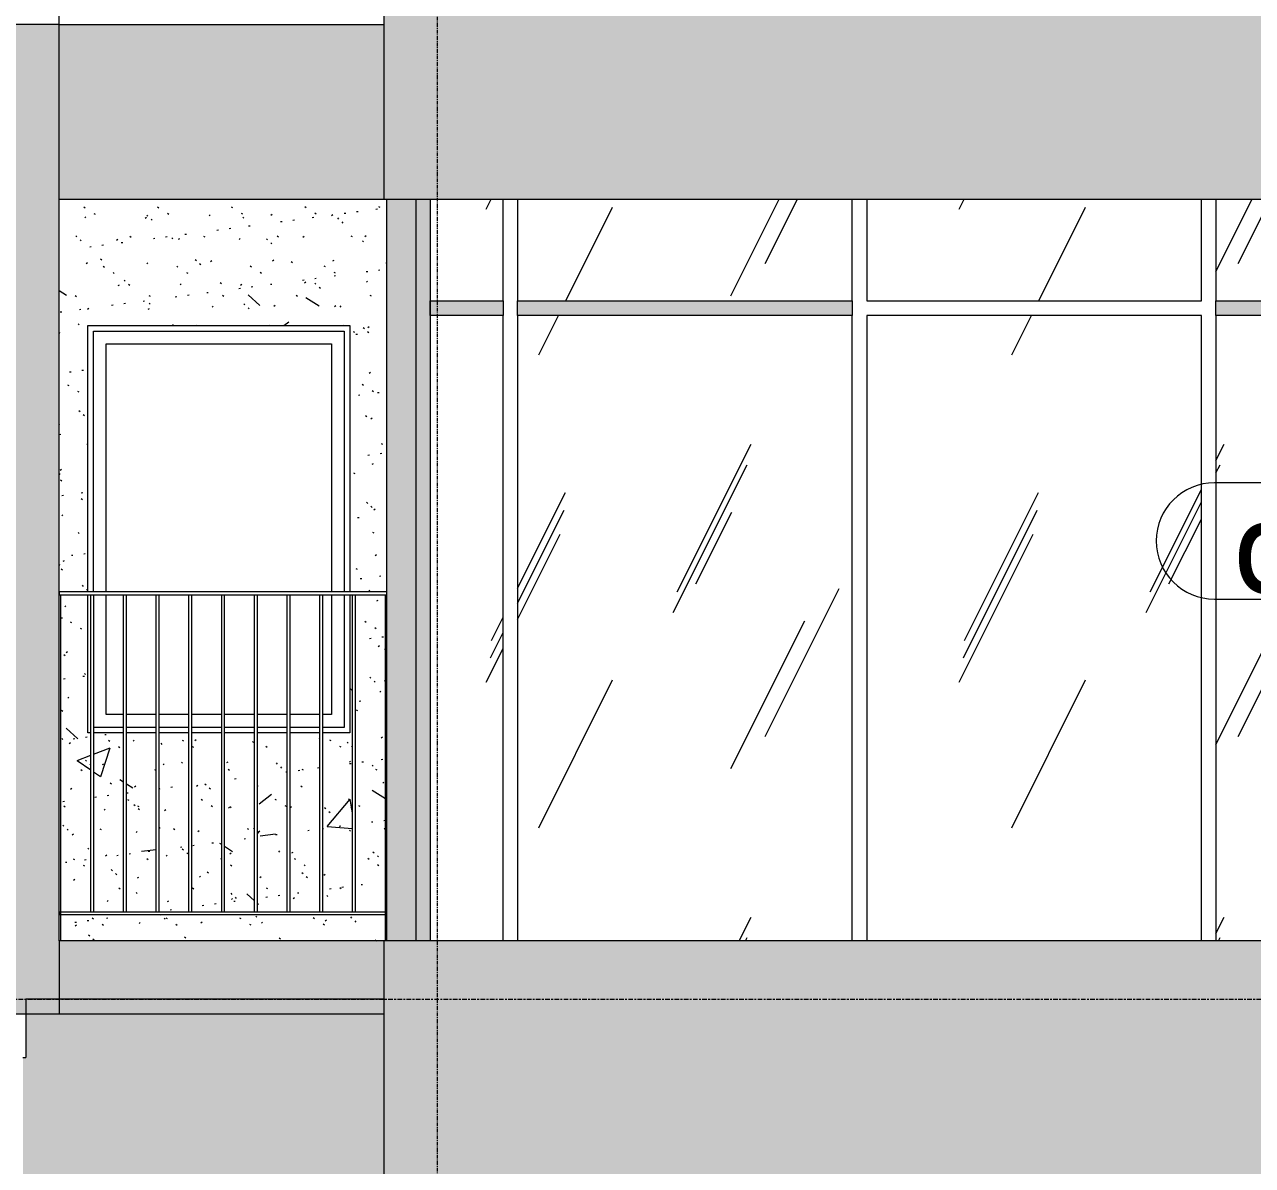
# Model space of a CAD drawing. Header units: millimetres. Extents: x -134153 to 99383, y -5233 to 35400.
# Drawn here: x -84972 to -80752, y 5028 to 8950 of the extents above; entities that cross this region are included whole.
import ezdxf

# ---------------------------------------------------------------- set-up
doc = ezdxf.new("R2010")
doc.units = ezdxf.units.MM
doc.linetypes.add('Centre', pattern=[31.75, 6.35, -4.7625, 15.875, -4.7625])
doc.linetypes.add('Grid Line', pattern=[22.225, 12.7, -3.175, 3.175, -3.175])
for name, color, linetype, lineweight in [('0-1', 7, 'Continuous', 5), ('A-FLOR-HRAL-1', 253, 'Continuous', 9), ('A-FLOR-LEVL-2', 51, 'Centre', 9), ('A-GLAZ-1', 253, 'Continuous', 9), ('A-GLAZ-2', 7, 'Continuous', 9), ('A-GLAZ-CURT', 52, 'Continuous', 9), ('A-GLAZ-CWMG', 51, 'Continuous', 9), ('A-WALL', 113, 'Continuous', 9), ('A-WALL-IDEN', 211, 'Continuous', 9), ('A-WALL-PATT-1', 9, 'Continuous', 9), ('A-WALL-PATT-2', 111, 'Continuous', 5), ('I-WALL', 2, 'Continuous', 9), ('I-WALL-1', 7, 'Continuous', 9), ('S-GRID-1', 1, 'Grid Line', 9)]:
    doc.layers.add(name, color=color, linetype=linetype, lineweight=lineweight)
doc.styles.add('Arial_B', font='arialbd_0.ttf', dxfattribs={"width": 0.85, "height": 240})
pattern_1 = [(63.435, (-79954.8, 1311.3), (-0.002, 1625.6), [567.96, -3067]), (63.435, (-81580.4, 1311.3), (-0.002, 1625.6), [567.96, -3067]), (63.435, (-79176.65, 1625.35), (-0.002, 1625.6), [567.96, -3067]), (63.435, (-80802.25, 1625.35), (-0.002, 1625.6), [567.96, -3067]), (63.435, (-79294.4, 1514.5), (-0.002, 1625.6), [567.96, -3067]), (63.435, (-80920, 1514.5), (-0.002, 1625.6), [567.96, -3067]), (63.435, (-79414.5, 2149.4), (-0.002, 1625.6), [276.06, -3358.9]), (63.435, (-81040.1, 2149.4), (-0.002, 1625.6), [276.06, -3358.9]), (63.435, (-79493, 2051.15), (-0.002, 1625.6), [567.96, -3067]), (63.435, (-81118.6, 2051.15), (-0.002, 1625.6), [567.96, -3067]), (63.435, (-79479.15, 2121.7), (-0.002, 1625.6), [567.96, -3067]), (63.435, (-81104.76, 2121.7), (-0.002, 1625.6), [567.96, -3067]), (63.435, (-80135, 1812.2), (-0.002, 1625.6), [567.96, -3067]), (63.435, (-81760.6, 1812.2), (-0.002, 1625.6), [567.96, -3067]), (63.435, (-80121.15, 1895.35), (-0.002, 1625.6), [567.96, -3067]), (63.435, (-81746.75, 1895.35), (-0.002, 1625.6), [567.96, -3067]), (63.435, (-80117.4, 1955.3), (-0.002, 1625.6), [567.96, -3067]), (63.435, (-81743, 1955.3), (-0.002, 1625.6), [567.96, -3067])]

# ---------------------------------------------------------------- blocks, each defined once
blk = doc.blocks.new('M_Fixed - 900 x 1400-901191-TKCS_MẶT ĐỨNG HƯỚNG BẮC')
at = {"layer": 'A-GLAZ-2'}
for p, q in [((-62135.6, 7896), (-61273.6, 7896)), ((-62135.6, 7000), (-62135.6, 7896)), ((-61273.6, 7896), (-61273.6, 7000)), ((-62091.6, 7852), (-61317.6, 7852)), ((-62091.6, 7000), (-62091.6, 7852)), ((-61317.6, 7852), (-61317.6, 7000)), ((-62091.6, 6578), (-62091.6, 6990)), ((-61317.6, 6990), (-61317.6, 6578)), ((-61273.6, 6990), (-61273.6, 6534)), ((-62032.6, 6578), (-62091.6, 6578)), ((-61920.1, 6578), (-62022.6, 6578)), ((-61807.6, 6578), (-61910.1, 6578)), ((-61695.1, 6578), (-61797.6, 6578)), ((-61582.6, 6578), (-61685.1, 6578)), ((-61470.1, 6578), (-61572.6, 6578)), ((-61357.6, 6578), (-61460.1, 6578)), ((-61317.6, 6578), (-61347.6, 6578)), ((-62032.6, 6534), (-62135.1, 6534)), ((-61920.1, 6534), (-62022.6, 6534)), ((-61807.6, 6534), (-61910.1, 6534)), ((-61695.1, 6534), (-61797.6, 6534)), ((-61582.6, 6534), (-61685.1, 6534)), ((-61470.1, 6534), (-61572.6, 6534)), ((-61357.6, 6534), (-61460.1, 6534)), ((-61273.6, 6534), (-61347.6, 6534))]:
    blk.add_line(p, q, dxfattribs=at)
blk = doc.blocks.new('Railing - 10mm-901206-TKCS_MẶT ĐỨNG HƯỚNG BẮC')
at = {"layer": 'A-FLOR-HRAL-1'}
for p, q in [((-62145.064287, 5900), (-62145.064287, 6990)), ((-62135.064287, 5900), (-62135.064287, 6990))]:
    blk.add_line(p, q, dxfattribs=at)
blk = doc.blocks.new('Railing - 50 x 10mm-V33-TKCS_MẶT ĐỨNG HƯỚNG BẮC')
at = {"layer": 'A-FLOR-HRAL-1'}
for p in [(-84852.6, 6990), (-84847.1, 5800)]:
    blk.add_line(p, (-84847.1, 6990), dxfattribs=at)
blk = doc.blocks.new('Railing - 50 x 10mm-V34-TKCS_MẶT ĐỨNG HƯỚNG BẮC')
at = {"layer": 'A-FLOR-HRAL-1'}
for p, q in [((-83732.1, 6990), (-83727.6, 6990)), ((-83732.1, 5800), (-83732.1, 6990))]:
    blk.add_line(p, q, dxfattribs=at)
blk = doc.blocks.new('Railing - Railing-1004932-TKCS_MẶT ĐỨNG HƯỚNG BẮC')
at = {"layer": 'A-FLOR-HRAL-1'}
for p, q in [((-84852.1, 5890), (-84852.1, 5900)), ((-84852.1, 5900), (-83727.6, 5900)), ((-83727.6, 5890), (-84852.1, 5890))]:
    blk.add_line(p, q, dxfattribs=at)
for name, p in [('Railing - 50 x 10mm-V33-TKCS_MẶT ĐỨNG HƯỚNG BẮC', (0, 0)), ('Railing - 10mm-901206-TKCS_MẶT ĐỨNG HƯỚNG BẮC', (-22599.5, 0)), ('Railing - 10mm-901206-TKCS_MẶT ĐỨNG HƯỚNG BẮC', (-22487, 0)), ('Railing - 10mm-901206-TKCS_MẶT ĐỨNG HƯỚNG BẮC', (-22374.5, 0)), ('Railing - 10mm-901206-TKCS_MẶT ĐỨNG HƯỚNG BẮC', (-22262, 0)), ('Railing - 10mm-901206-TKCS_MẶT ĐỨNG HƯỚNG BẮC', (-22149.5, 0)), ('Railing - 10mm-901206-TKCS_MẶT ĐỨNG HƯỚNG BẮC', (-22037, 0)), ('Railing - 10mm-901206-TKCS_MẶT ĐỨNG HƯỚNG BẮC', (-21924.5, 0)), ('Railing - 10mm-901206-TKCS_MẶT ĐỨNG HƯỚNG BẮC', (-21812, 0)), ('Railing - 10mm-901206-TKCS_MẶT ĐỨNG HƯỚNG BẮC', (-21699.5, 0)), ('Railing - 50 x 10mm-V34-TKCS_MẶT ĐỨNG HƯỚNG BẮC', (0, 0))]:
    blk.add_blockref(name, p)
blk = doc.blocks.new('Top Rail Type - Top Rail_Internal_-1004933-TKCS_MẶT ĐỨNG HƯỚNG BẮC')
at = {"layer": 'A-FLOR-HRAL-1'}
for p, q in [((-84852.1, 6990), (-84852.1, 7000)), ((-83727.6, 7000), (-84852.1, 7000)), ((-84852.1, 6990), (-83727.6, 6990))]:
    blk.add_line(p, q, dxfattribs=at)
blk = doc.blocks.new('NCV_TKTC_TANG 2_rvt-1-TKCS_MẶT ĐỨNG HƯỚNG BẮC')
at = {"layer": 'A-WALL-PATT-1'}
h = blk.add_hatch(dxfattribs=at)
h.set_pattern_fill('FP_2', color=256, style=0, pattern_type=2)
h.set_pattern_definition([(50, (-81864.4, 1200), (1165.98, -102.01), [121.92, -1341.12]), (355, (-81864.4, 1200), (-225.55, 1222.76), [97.54, -1072.9]), (100.451, (-81767.3, 1191.5), (940.43, 1120.75), [103.62, -1139.78]), (46.184, (-81864.4, 1525.1), (1734.9, -269.07), [182.88, -2011.68]), (96.636, (-81719.9, 1502.7), (1519.38, 1583.54), [155.42, -1709.66]), (351.184, (-81864.4, 1525.1), (1519.4, 1583.5), [146.3, -1609.34]), (21, (-81701.9, 1443.8), (970.33, -654.5), [121.92, -1341.12]), (326, (-81701.9, 1443.8), (395.53, 1178.8), [97.54, -1072.9]), (71.451, (-81621, 1389.3), (1365.87, 524.3), [103.62, -1139.78]), (37.5, (-81864.44, 1200), (19.767, 541.153), [53.645, -1006.246, 53.645, -1035.507, -1076.96]), (37.5, (-81864.44, 1200), (19.767, 541.153), [-2149.04, 53.645, -1023.315]), (7.5, (-81864.44, 1200), (427.646, 641.156), [53.645, -567.334, 53.645, -981.86, -410.464]), (7.5, (-81864.44, 1200), (427.646, 641.156), [-1656.49, 53.645, -356.82]), (327.5, (-82226.95, 1200), (867.782, -36.665), [53.645, -352.755, 53.645, -1214.323, -1682.496]), (327.5, (-82226.95, 1200), (867.782, -36.665), [-1674.37, 53.645, -1628.85]), (317.5, (-82389.5, 1200), (948.03, 162.73), [53.645, -474.675, 53.645, -788.416, -1194.816]), (317.5, (-82389.5, 1200), (948.03, 162.73), [-1370.38, 53.65, -1141.17])])
h.paths.add_polyline_path([(-83762.9, 5800), (-83732.1, 5800), (-83732.1, 5890), (-84847.1, 5890), (-84847.1, 5800), (-83913.8, 5800)])
h.paths.add_polyline_path([(-84172.1, 5900), (-84069.6, 5900), (-84069.6, 6515), (-84172.1, 6515), (-84172.1, 6019.7)])
h.paths.add_polyline_path([(-84182.1, 5900), (-84182.1, 6515), (-84284.6, 6515), (-84284.6, 5900)])
h.paths.add_polyline_path([(-84294.6, 5900), (-84294.6, 6515), (-84397.1, 6515), (-84397.1, 5900)])
h.paths.add_polyline_path([(-83762.9, 5900), (-83732.1, 5900), (-83732.1, 6990), (-83834.6, 6990), (-83834.6, 5900), (-83764.1, 5900)])
h.paths.add_polyline_path([(-84407.1, 5900), (-84407.1, 6515), (-84509.6, 6515), (-84509.6, 5900)])
h.paths.add_polyline_path([(-84059.6, 5900), (-83957.1, 5900), (-83957.1, 6515), (-84059.6, 6515), (-84059.6, 5924)])
h.paths.add_polyline_path([(-84519.6, 5900), (-84519.6, 6515), (-84622.1, 6515), (-84622.1, 5900)])
h.paths.add_polyline_path([(-84632.1, 5900), (-84632.1, 6515), (-84734.6, 6515), (-84734.6, 5900)])
h.paths.add_polyline_path([(-84744.6, 5900), (-84744.6, 6515), (-84754.1, 6515), (-84754.1, 6990), (-84847.1, 6990), (-84847.1, 5900)])
h.paths.add_polyline_path([(-83844.6, 5900), (-83844.6, 6990), (-83854.1, 6990), (-83854.1, 6515), (-83947.1, 6515), (-83947.1, 5900)])
h.paths.add_polyline_path([(-84852.6, 6990), (-84852.1, 6990), (-84852.1, 7000), (-84754.1, 7000), (-84754.1, 7915), (-83854.1, 7915), (-83854.1, 7000), (-83727.6, 7000), (-83727.6, 8350), (-84852.6, 8350), (-84852.6, 7458.4)])
h = blk.add_hatch(dxfattribs=at)
h.set_pattern_fill('FP_3', color=256, style=0, pattern_type=2)
h.set_pattern_definition([(37.5, (-81864.44, 1200), (-5.1206, 156.6122), [5.364, -118.181, 5.364, -132.812, -132.08]), (37.5, (-81864.44, 1200), (-5.1206, 156.6122), [-261.722, 5.364, -126.716]), (7.5, (-81864.44, 1200), (143.847, 229.384), [5.364, -61.285, 5.364, -105.989, -42.672]), (7.5, (-81864.44, 1200), (143.847, 229.384), [-178.003, 5.364, -37.308]), (327.5, (-81964.42, 1200), (253.1176, 0.46), [5.364, -35.276, 5.364, -140.94, -191.008]), (327.5, (-81964.42, 1200), (253.1176, 0.46), [-186.944, 5.364, -185.644]), (317.5, (-81964.42, 1200), (244.338, 71.3376), [5.364, -14.956, 5.364, -90.546, -109.728]), (317.5, (-81964.42, 1200), (244.338, 71.3376), [-116.23, 5.364, -104.364])])
h.paths.add_polyline_path([(-83762.9, 5800), (-83732.1, 5800), (-83732.1, 5890), (-84847.1, 5890), (-84847.1, 5800), (-83913.8, 5800)])
h.paths.add_polyline_path([(-84172.1, 5900), (-84069.6, 5900), (-84069.6, 6515), (-84172.1, 6515), (-84172.1, 6019.7)])
h.paths.add_polyline_path([(-84182.1, 5900), (-84182.1, 6515), (-84284.6, 6515), (-84284.6, 5900)])
h.paths.add_polyline_path([(-84294.6, 5900), (-84294.6, 6515), (-84397.1, 6515), (-84397.1, 5900)])
h.paths.add_polyline_path([(-83762.9, 5900), (-83732.1, 5900), (-83732.1, 6990), (-83834.6, 6990), (-83834.6, 5900), (-83764.1, 5900)])
h.paths.add_polyline_path([(-84407.1, 5900), (-84407.1, 6515), (-84509.6, 6515), (-84509.6, 5900)])
h.paths.add_polyline_path([(-84059.6, 5900), (-83957.1, 5900), (-83957.1, 6515), (-84059.6, 6515), (-84059.6, 5924)])
h.paths.add_polyline_path([(-84519.6, 5900), (-84519.6, 6515), (-84622.1, 6515), (-84622.1, 5900)])
h.paths.add_polyline_path([(-84632.1, 5900), (-84632.1, 6515), (-84734.6, 6515), (-84734.6, 5900)])
h.paths.add_polyline_path([(-84744.6, 5900), (-84744.6, 6515), (-84754.1, 6515), (-84754.1, 6990), (-84847.1, 6990), (-84847.1, 5900)])
h.paths.add_polyline_path([(-83844.6, 5900), (-83844.6, 6990), (-83854.1, 6990), (-83854.1, 6515), (-83947.1, 6515), (-83947.1, 5900)])
h.paths.add_polyline_path([(-84852.6, 6990), (-84852.1, 6990), (-84852.1, 7000), (-84754.1, 7000), (-84754.1, 7915), (-83854.1, 7915), (-83854.1, 7000), (-83727.6, 7000), (-83727.6, 8350), (-84852.6, 8350), (-84852.6, 7458.4)])
at = {"layer": 'I-WALL-1'}
for p, q in [((-84754.1, 7000), (-84754.1, 7915)), ((-84754.1, 7915), (-83854.1, 7915)), ((-83854.1, 7915), (-83854.1, 7000)), ((-84754.1, 6515), (-84754.1, 6990)), ((-83854.1, 6990), (-83854.1, 6515)), ((-84744.6, 6515), (-84754.1, 6515)), ((-84632.1, 6515), (-84734.6, 6515)), ((-84519.6, 6515), (-84622.1, 6515)), ((-84407.1, 6515), (-84509.6, 6515)), ((-84294.6, 6515), (-84397.1, 6515)), ((-84182.1, 6515), (-84284.6, 6515)), ((-84069.6, 6515), (-84172.1, 6515)), ((-83957.1, 6515), (-84059.6, 6515)), ((-83854.1, 6515), (-83947.1, 6515))]:
    blk.add_line(p, q, dxfattribs=at)
at = {"layer": 'A-FLOR-HRAL-1'}
for name in ['Railing - Railing-1004932-TKCS_MẶT ĐỨNG HƯỚNG BẮC', 'Top Rail Type - Top Rail_Internal_-1004933-TKCS_MẶT ĐỨNG HƯỚNG BẮC']:
    blk.add_blockref(name, (0, 0), dxfattribs=at)
at = {"layer": 'A-GLAZ-1'}
blk.add_blockref('M_Fixed - 900 x 1400-901191-TKCS_MẶT ĐỨNG HƯỚNG BẮC', (-22599.5, 0), dxfattribs=at)
blk = doc.blocks.new('Rectangular Mullion - 50 x 100mm-1838999-TKCS_MẶT ĐỨNG HƯỚNG BẮC')
at = {"layer": 'A-GLAZ-CWMG'}
blk.add_hatch(color=256, dxfattribs=at).paths.add_polyline_path([(-83577.564287, 5800), (-83577.564287, 7975), (-83627.564287, 7975), (-83627.564287, 5800)])
for p, q in [((-83627.564287, 7975), (-83627.564287, 5800)), ((-83577.564287, 7975), (-83577.564287, 7950))]:
    blk.add_line(p, q, dxfattribs=at)
blk = doc.blocks.new('System Panel - Glazed-V64-TKCS_MẶT ĐỨNG HƯỚNG BẮC')
at = {"layer": 'A-GLAZ-CURT'}
h = blk.add_hatch(dxfattribs=at)
h.set_pattern_fill('FP_1', color=256, style=0, pattern_type=2)
h.set_pattern_definition(pattern_1)
h.paths.add_polyline_path([(-79727.6, 5800), (-79727.6, 7950), (-80877.6, 7950), (-80877.6, 5800), (-80589.7, 5800)])
for p, q in [((-79727.6, 7950), (-80877.6, 7950)), ((-80877.6, 7950), (-80877.6, 5800)), ((-79727.6, 5800), (-79727.6, 7950))]:
    blk.add_line(p, q, dxfattribs=at)
blk = doc.blocks.new('System Panel - Glazed-V65-TKCS_MẶT ĐỨNG HƯỚNG BẮC')
at = {"layer": 'A-GLAZ-CURT'}
h = blk.add_hatch(dxfattribs=at)
h.set_pattern_fill('FP_1', color=256, style=0, pattern_type=2)
h.set_pattern_definition(pattern_1)
h.paths.add_polyline_path([(-80927.6, 5800), (-80927.6, 7950), (-82077.6, 7950), (-82077.6, 5800)])
for p, q in [((-80927.6, 7950), (-82077.6, 7950)), ((-82077.6, 7950), (-82077.6, 5800)), ((-80927.6, 5800), (-80927.6, 7950))]:
    blk.add_line(p, q, dxfattribs=at)
blk = doc.blocks.new('System Panel - Glazed-V66-TKCS_MẶT ĐỨNG HƯỚNG BẮC')
at = {"layer": 'A-GLAZ-CURT'}
h = blk.add_hatch(dxfattribs=at)
h.set_pattern_fill('FP_1', color=256, style=0, pattern_type=2)
h.set_pattern_definition(pattern_1)
h.paths.add_polyline_path([(-82127.6, 5800), (-82127.6, 7950), (-83277.6, 7950), (-83277.6, 5800)])
for p, q in [((-82127.6, 7950), (-83277.6, 7950)), ((-83277.6, 7950), (-83277.6, 5800)), ((-82127.6, 5800), (-82127.6, 7950))]:
    blk.add_line(p, q, dxfattribs=at)
blk = doc.blocks.new('System Panel - Glazed-1901962-TKCS_MẶT ĐỨNG HƯỚNG BẮC')
at = {"layer": 'A-GLAZ-CURT'}
h = blk.add_hatch(dxfattribs=at)
h.set_pattern_fill('FP_1', color=256, style=0, pattern_type=2)
h.set_pattern_definition(pattern_1)
h.paths.add_polyline_path([(-83327.6, 5800), (-83327.6, 7950), (-83577.6, 7950), (-83577.6, 5800)])
for p, q in [((-83327.6, 7950), (-83577.6, 7950)), ((-83577.6, 7950), (-83577.6, 5800)), ((-83327.6, 5800), (-83327.6, 7950))]:
    blk.add_line(p, q, dxfattribs=at)
blk = doc.blocks.new('System Panel - Glazed-V68-TKCS_MẶT ĐỨNG HƯỚNG BẮC')
at = {"layer": 'A-GLAZ-CURT'}
h = blk.add_hatch(dxfattribs=at)
h.set_pattern_fill('FP_1', color=256, style=0, pattern_type=2)
h.set_pattern_definition(pattern_1)
h.paths.add_polyline_path([(-79727.6, 8000), (-79727.6, 8350), (-80877.6, 8350), (-80877.6, 8000), (-80589.7, 8000)])
for p, q in [((-80877.6, 8350), (-80877.6, 8000)), ((-79727.6, 8000), (-79727.6, 8350)), ((-80877.6, 8000), (-79727.6, 8000))]:
    blk.add_line(p, q, dxfattribs=at)
blk = doc.blocks.new('System Panel - Glazed-V69-TKCS_MẶT ĐỨNG HƯỚNG BẮC')
at = {"layer": 'A-GLAZ-CURT'}
h = blk.add_hatch(dxfattribs=at)
h.set_pattern_fill('FP_1', color=256, style=0, pattern_type=2)
h.set_pattern_definition(pattern_1)
h.paths.add_polyline_path([(-80927.6, 8000), (-80927.6, 8350), (-82077.6, 8350), (-82077.6, 8000)])
for p, q in [((-82077.6, 8350), (-82077.6, 8000)), ((-80927.6, 8000), (-80927.6, 8350)), ((-82077.6, 8000), (-80927.6, 8000))]:
    blk.add_line(p, q, dxfattribs=at)
blk = doc.blocks.new('System Panel - Glazed-V70-TKCS_MẶT ĐỨNG HƯỚNG BẮC')
at = {"layer": 'A-GLAZ-CURT'}
h = blk.add_hatch(dxfattribs=at)
h.set_pattern_fill('FP_1', color=256, style=0, pattern_type=2)
h.set_pattern_definition(pattern_1)
h.paths.add_polyline_path([(-82127.6, 8000), (-82127.6, 8350), (-83277.6, 8350), (-83277.6, 8000)])
for p, q in [((-83277.6, 8350), (-83277.6, 8000)), ((-82127.6, 8000), (-82127.6, 8350)), ((-83277.6, 8000), (-82127.6, 8000))]:
    blk.add_line(p, q, dxfattribs=at)
blk = doc.blocks.new('System Panel - Glazed-1901963-TKCS_MẶT ĐỨNG HƯỚNG BẮC')
at = {"layer": 'A-GLAZ-CURT'}
h = blk.add_hatch(dxfattribs=at)
h.set_pattern_fill('FP_1', color=256, style=0, pattern_type=2)
h.set_pattern_definition(pattern_1)
h.paths.add_polyline_path([(-83327.6, 8000), (-83327.6, 8350), (-83577.6, 8350), (-83577.6, 8000)])
for p, q in [((-83577.6, 8350), (-83577.6, 8000)), ((-83327.6, 8000), (-83327.6, 8350)), ((-83577.6, 8000), (-83327.6, 8000))]:
    blk.add_line(p, q, dxfattribs=at)
blk = doc.blocks.new('Rectangular Mullion - 50 x 100mm-1839000-TKCS_MẶT ĐỨNG HƯỚNG BẮC')
at = {"layer": 'A-GLAZ-CWMG'}
blk.add_hatch(color=256, dxfattribs=at).paths.add_polyline_path([(-83577.564287, 7975), (-83577.564287, 8350), (-83627.564287, 8350), (-83627.564287, 7975)])
for p, q in [((-83627.564287, 8350), (-83627.564287, 7975)), ((-83577.564287, 8000), (-83577.564287, 7975))]:
    blk.add_line(p, q, dxfattribs=at)
blk = doc.blocks.new('Rectangular Mullion - 50 x 100mm-1838991-TKCS_MẶT ĐỨNG HƯỚNG BẮC')
at = {"layer": 'A-GLAZ-CWMG'}
blk.add_hatch(color=256, dxfattribs=at).paths.add_polyline_path([(-79677.6, 7950), (-78527.6, 7950), (-78527.6, 8000), (-79677.6, 8000)])
for p, q in [((-79677.6, 7950), (-79677.6, 8000)), ((-78527.6, 8000), (-78527.6, 7950))]:
    blk.add_line(p, q, dxfattribs=at)
blk = doc.blocks.new('Rectangular Mullion - 50 x 100mm-1901961-TKCS_MẶT ĐỨNG HƯỚNG BẮC')
at = {"layer": 'A-GLAZ-CWMG'}
blk.add_hatch(color=256, dxfattribs=at).paths.add_polyline_path([(-83327.6, 7950), (-83327.6, 8000), (-83577.6, 8000), (-83577.6, 7950)])
for p, q in [((-83577.6, 7950), (-83577.6, 8000)), ((-83327.6, 8000), (-83327.6, 7950))]:
    blk.add_line(p, q, dxfattribs=at)
blk = doc.blocks.new('Rectangular Mullion - 50 x 100mm-1286808-TKCS_MẶT ĐỨNG HƯỚNG BẮC')
at = {"layer": 'A-GLAZ-CWMG'}
blk.add_hatch(color=256, dxfattribs=at).paths.add_polyline_path([(-83627.564287, 5800), (-83627.564287, 7975), (-83727.564287, 7975), (-83727.564287, 5800)])
blk.add_line((-83727.564287, 5800), (-83727.564287, 7975), dxfattribs=at)
blk = doc.blocks.new('Rectangular Mullion - 50 x 100mm-1901971-TKCS_MẶT ĐỨNG HƯỚNG BẮC')
at = {"layer": 'A-GLAZ-CWMG'}
blk.add_hatch(color=256, dxfattribs=at).paths.add_polyline_path([(-83627.564287, 7975), (-83627.564287, 8350), (-83727.564287, 8350), (-83727.564287, 7975)])
blk.add_line((-83727.564287, 7975), (-83727.564287, 8350), dxfattribs=at)
blk = doc.blocks.new('CTL_WALL TAG NO MARK - 10-2062273-TKCS_MẶT ĐỨNG HƯỚNG BẮC')
at = {"layer": 'A-WALL-IDEN'}
for p, q in [((-129343.7, 30329.8), (-130141.2, 30329.8)), ((-130141.2, 29929.8), (-129343.7, 29929.8))]:
    blk.add_line(p, q, dxfattribs=at)
for centre, start, end in [((-130141.2, 30129.8), 90, 270), ((-129343.7, 30129.8), 270, 90)]:
    blk.add_arc(centre, 200, start, end, dxfattribs=at)

msp = doc.modelspace()

# ---------------------------------------------------------------- hatches: boundary and pattern name
at = {"layer": 'A-WALL-PATT-2'}
for points in [[(-80589.7, 8350), (-77177.6, 8350), (-77177.6, 9200), (-83737.6, 9200), (-83737.6, 8350)], [(-83737.6, 5550), (-83737.6, 5800), (-84852.6, 5800), (-84852.6, 5550), (-83762.9, 5550)], [(-79796.4, 4950), (-77177.6, 4950), (-77177.6, 5800), (-83737.6, 5800), (-83737.6, 4950), (-80589.7, 4950)], [(-83762.9, 4950), (-83737.6, 4950), (-83737.6, 5600), (-84967.6, 5600), (-84967.6, 4950), (-84556.2, 4950)], [(-84967.6, 2200), (-84967.6, 3290), (-84971.6, 3290), (-84971.6, 3300), (-84967.6, 3300), (-84967.6, 4690), (-84971.6, 4690), (-84971.6, 4700), (-84967.6, 4700), (-84967.6, 5400), (-84977.6, 5400), (-84977.6, 2200)]]:
    msp.add_hatch(color=256, dxfattribs=at).paths.add_polyline_path(points)
h = msp.add_hatch(color=256, dxfattribs=at)
h.paths.add_polyline_path([(-86093.5, 5550), (-84852.6, 5550), (-84852.6, 8950), (-88442.6, 8950), (-88442.6, 5550), (-86936.1, 5550)])
h.paths.add_polyline_path([(-87452.6, 6514.4), (-87452.6, 7914.4), (-86052.6, 7914.4), (-86052.6, 6514.4), (-87411.6, 6514.4)])
h = msp.add_hatch(color=256, dxfattribs=at)
h.paths.add_polyline_path([(-76052.6, 8350), (-76052.6, 8950), (-77167.6, 8950), (-77167.6, 8350)])
h.paths.add_polyline_path([(-83762.9, 8350), (-83737.6, 8350), (-83737.6, 8950), (-84852.6, 8950), (-84852.6, 8350)])

# ---------------------------------------------------------------- linework, layer by layer
at = {"layer": 'A-FLOR-LEVL-2'}
msp.add_line((-134152.6, 5600), (-25724.3, 5600), dxfattribs=at)
at = {"layer": 'A-WALL'}
for p, q in [((-84852.6, 5800), (-84852.6, 12350)), ((-84852.6, 8950), (-98652.6, 8950)), ((-83737.6, 5600), (-84967.6, 5600)), ((-84967.6, 5600), (-84967.6, 5400)), ((-98652.6, 5550), (-84852.6, 5550)), ((-84977.6, 5400), (-84967.6, 5400))]:
    msp.add_line(p, q, dxfattribs=at)
at = {"layer": 'I-WALL'}
for p, q in [((-83737.6, 9200), (-83737.6, 8350)), ((-84852.6, 8950), (-83737.6, 8950)), ((-84852.6, 8350), (-83737.6, 8350)), ((-83737.6, 8350), (-77177.6, 8350)), ((-84852.6, 5800), (-84852.6, 5550)), ((-76052.6, 5800), (-84852.6, 5800)), ((-83737.6, 5800), (-83737.6, 4950)), ((-84852.6, 5550), (-83737.6, 5550))]:
    msp.add_line(p, q, dxfattribs=at)
at = {"layer": 'S-GRID-1'}
msp.add_line((-83552.6, 207.3), (-83552.6, 30285.9), dxfattribs=at)

# ---------------------------------------------------------------- block references
at = {"layer": '0-1'}
msp.add_blockref('NCV_TKTC_TANG 2_rvt-1-TKCS_MẶT ĐỨNG HƯỚNG BẮC', (0, 0), dxfattribs=at)
at = {"layer": 'A-GLAZ-CURT'}
for name in ['System Panel - Glazed-1901963-TKCS_MẶT ĐỨNG HƯỚNG BẮC', 'System Panel - Glazed-V70-TKCS_MẶT ĐỨNG HƯỚNG BẮC', 'System Panel - Glazed-V69-TKCS_MẶT ĐỨNG HƯỚNG BẮC', 'System Panel - Glazed-V68-TKCS_MẶT ĐỨNG HƯỚNG BẮC', 'System Panel - Glazed-1901962-TKCS_MẶT ĐỨNG HƯỚNG BẮC', 'System Panel - Glazed-V66-TKCS_MẶT ĐỨNG HƯỚNG BẮC', 'System Panel - Glazed-V65-TKCS_MẶT ĐỨNG HƯỚNG BẮC', 'System Panel - Glazed-V64-TKCS_MẶT ĐỨNG HƯỚNG BẮC']:
    msp.add_blockref(name, (0, 0), dxfattribs=at)
at = {"layer": 'A-GLAZ-CWMG'}
for name, p in [('Rectangular Mullion - 50 x 100mm-1901971-TKCS_MẶT ĐỨNG HƯỚNG BẮC', (0, 0)), ('Rectangular Mullion - 50 x 100mm-1839000-TKCS_MẶT ĐỨNG HƯỚNG BẮC', (0, 0)), ('Rectangular Mullion - 50 x 100mm-1901961-TKCS_MẶT ĐỨNG HƯỚNG BẮC', (0, 0)), ('Rectangular Mullion - 50 x 100mm-1838991-TKCS_MẶT ĐỨNG HƯỚNG BẮC', (-3600, 0)), ('Rectangular Mullion - 50 x 100mm-1838991-TKCS_MẶT ĐỨNG HƯỚNG BẮC', (-1200, 0)), ('Rectangular Mullion - 50 x 100mm-1286808-TKCS_MẶT ĐỨNG HƯỚNG BẮC', (0, 0)), ('Rectangular Mullion - 50 x 100mm-1838999-TKCS_MẶT ĐỨNG HƯỚNG BẮC', (0, 0))]:
    msp.add_blockref(name, p, dxfattribs=at)
at = {"layer": 'A-WALL-IDEN'}
msp.add_blockref('CTL_WALL TAG NO MARK - 10-2062273-TKCS_MẶT ĐỨNG HƯỚNG BẮC', (49258.6, -22954.8), dxfattribs=at)

# ---------------------------------------------------------------- texts
at = {"layer": 'A-WALL-IDEN', "insert": (-80493.8, 7113.1), "char_height": 240, "width": 656.88, "attachment_point": 5, "line_spacing_factor": 0.936439, "style": 'Arial_B'}
msp.add_mtext('\\pt6.7992,13.6008,20.4,27.1992,34.0008,40.8,47.5992,54.4008,61.2,67.9992,74.8008,81.6,88.3992,95.2008,102,108.7992,115.6008,122.4,129.1992,136.0008,142.8,149.5992,156.4008,163.2,169.9992,176.8008,183.6,190.3992,197.2008,204,210.7992,217.6008;CW1', dxfattribs=at)

doc.saveas('drawing.dxf')
